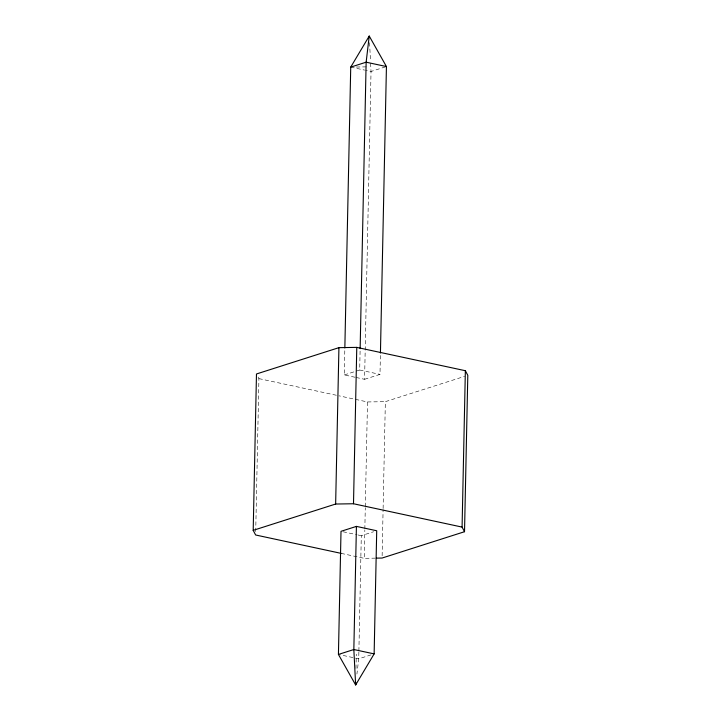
<?xml version="1.0" encoding="UTF-8"?>
<svg xmlns="http://www.w3.org/2000/svg" width="721" height="721" viewBox="0 0 721 721"><rect width="100%" height="100%" fill="white"/><g stroke="black" fill="none" stroke-linecap="round" stroke-linejoin="round"><path stroke-width="0.54" stroke-dasharray="3.6 2.7" d="M255.712 531.611L258.92 378.615L257.938 376.759M354.966 377.236L344.287 374.938L344.827 349.099M344.287 374.938L359.698 370.017L360.121 349.793M355.985 668.457L356.282 654.163M358.869 652.09L358.725 658.805L356.922 674.054M358.887 650.973L361.302 535.676L373.631 531.737M356.039 377.462L364.583 379.3L371.027 71.469L370.576 62.619M375.389 558.144L364.222 558.324L364.817 530.196M364.835 529.07L365.286 507.692M365.313 506.575L367.503 401.948L338.987 395.82M364.583 379.3L379.994 374.379L380.418 354.155M382.13 555.792L383.094 509.666M383.112 508.539L385.356 401.669L464.585 376.371M385.411 66.882L371.027 71.469L365.691 70.325M371.054 654.875L358.725 658.805L339.501 654.677M356.309 67.026L368.584 66.837M367.503 401.948L385.356 401.669M350.73 67.116L364.619 70.099M359.698 370.017L379.994 374.379M258.92 378.615L337.888 395.586M343.142 531.774L357.03 534.757M358.103 534.991L361.302 535.676M341.195 553.377L364.222 558.324M369.567 42.692L370.522 61.51"/><path stroke-width="1.08" d="M341.195 553.377L255.64 534.991L253.197 530.35L256.478 373.974L338.924 347.657L356.778 347.378L465.36 370.711L467.803 375.344L464.522 531.719L382.076 558.045L376.497 558.126M253.197 530.35L335.644 504.033L338.924 347.657M338.428 654.443L341.006 531.314L356.417 526.393L376.713 530.755L374.136 653.884L355.642 684.95L338.428 654.443L353.84 649.531L374.136 653.884M344.845 347.973L350.73 67.116L369.233 36.05L386.438 66.557L380.436 353.038M464.522 531.719L462.08 527.087L353.497 503.754L356.778 347.378M356.417 526.393L353.84 649.531L355.642 684.95L355.895 682.769M360.139 348.676L366.142 62.195L369.233 36.05M462.08 527.087L465.36 370.711M350.73 67.116L366.142 62.195L386.438 66.557M335.644 504.033L353.497 503.754"/></g></svg>
